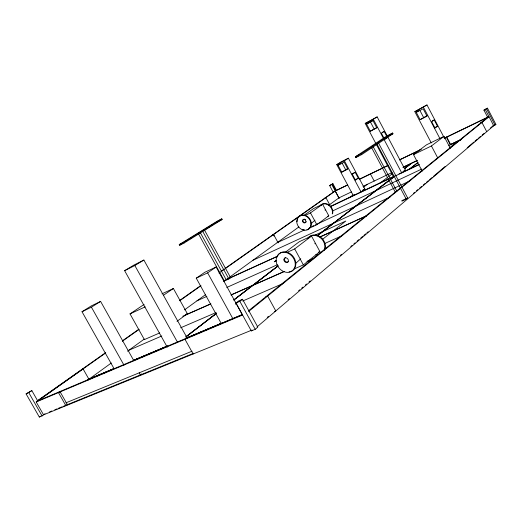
<?xml version="1.0" encoding="UTF-8"?>
<svg xmlns="http://www.w3.org/2000/svg" width="522" height="522" viewBox="0 0 522 522"><rect width="100%" height="100%" fill="white"/><g stroke="black" fill="none" stroke-linecap="round" stroke-linejoin="round"><path stroke-width="0.78" d="M311.027 223.807L314.962 220.16M295.537 263.519L300.803 258.755M257.065 326.876L493.721 125.737L485.264 109.49M255.225 329.317L257.816 327.111L242.521 299.256L238.658 300.933L235.977 303.014L251.31 330.909L255.225 329.317L239.852 301.338L242.521 299.256M492.396 126.37L495.9 124.38L487.457 108.158L483.94 110.135L487.698 117.352M401.888 201.179L406.266 199.195L407.682 197.995L378.241 142.539M251.31 330.909L252.178 330.172M267.231 317.396L268.445 316.371M288.157 299.648L289.397 298.591M298.617 290.774L299.837 289.736M301.67 288.177L302.897 287.139M305.344 285.064L306.564 284.027M309.011 281.952L310.231 280.914M340.298 255.408L341.532 254.364M350.771 246.521L352.037 245.444M353.896 243.865L355.136 242.815M357.002 241.236L358.862 239.657M360.722 238.078L362.581 236.499M363.821 235.448L365.681 233.869M366.92 232.819L368.16 231.768M413.437 193.355L414.677 192.305M416.536 190.726L417.776 189.669M419.642 188.09L421.502 186.511M423.362 184.938L425.221 183.359M426.461 182.302L428.321 180.723M429.56 179.672L432.046 177.571M433.286 176.514L445.07 166.518M467.216 147.733L473.839 142.108M475.046 141.084L477.454 139.041M478.654 138.023L480.449 136.503M482.282 134.95L484.142 133.371M490.602 127.89L493.251 125.639M487.587 117.404L480.579 123.114L481.93 122.461L486.732 131.674M449.755 147.7L458.336 140.751L450.31 144.751L446.401 137.306L446.878 136.94M248.524 310.799L488.135 117M248.648 311.445L489.023 116.713L444.215 138.363M293.847 269.098L303.373 264.908L319.908 251.584L311.53 236.088L299.38 241.653L285.462 252.152M451.165 144.189L450.695 144.568L446.786 137.123M322.381 239.428L345.812 221.034L315.001 235.135M409.111 169.415L418.018 162.459L409.059 169.435M483.94 110.135L487.457 108.158M141.593 373.967L140.32 374.953L139.263 372.76M405.346 170.107L401.744 172.899L373.295 119.231L377.158 116.895L405.346 170.107L403.989 170.753M185.904 336.905L216.212 313.572M233.673 300.13L278.167 265.874M317.285 235.761L394.41 176.39M404.491 168.626L411.408 163.301M186.289 336.514L215.958 313.683M234.058 299.745L277.926 265.985M317.056 235.866L389.144 180.377M390.41 179.405L394.299 176.41M404.296 168.723L411.206 163.399M185.773 336.958L216.082 313.624M234.182 299.693L278.043 265.933M317.174 235.813L394.358 176.397M404.393 168.671L411.303 163.353M422.22 171.151L413.489 154.623L431.433 145.971L444.033 136.333L450.323 148.313M379.742 183.313L387.461 177.447M388.753 176.469L391.963 174.028M286.676 252.55L294.695 248.903L311.53 236.088M276.177 260.354L274.265 261.803L276.464 260.804M413.489 154.623L426.52 144.816L444.033 136.333M308.991 228.362L316.847 224.708L328.788 215.788L322.583 204.259L313.474 208.611L303.811 215.475M364.865 189.036L361.028 191.9L344.416 160.802L348.402 158.192L364.865 189.036L362.77 190.028M349.198 197.792L353.094 194.889M363.501 187.196L367.403 184.305M354.595 194.602L353.303 195.561L336.755 164.645L340.781 162.016L348.402 158.192M176.997 321.324L187.359 313.709L173.389 288.503L161.996 293.827M242.456 314.551L37.721 400.916L31.855 390.632L26.1 393.895L39.32 417.039L42.054 415.923L45.049 413.744M87.598 380.166L88.916 379.207L114.429 368.447L89.027 379.161M198.373 233.66L224.382 280.98L228.851 278.95L230.613 277.665L204.265 229.66M39.32 417.039L40.52 416.164M437.495 126.259L435.015 128.06L431.687 121.724L434.187 119.969L437.495 126.259L434.284 127.844M87.318 380.401L111.323 362.992M127.525 351.208L144.32 339.052M184.52 309.866L205.635 294.578M223.625 281.502L228.395 278.069M229.687 277.136L298.852 226.959M328.351 205.544L339.019 197.825M370.985 173.611L370.444 174.009L374.196 181.049M304.789 215.612L310.479 212.904L322.583 204.259M358.301 178.178L355.482 180.188L352.317 174.263L355.156 172.293L358.301 178.178L354.973 179.79M37.838 400.87L83.089 368.91L88.916 379.207M251.858 330.106L43.554 414.833L36.214 401.979L105.738 352.931M122.389 341.186L139.048 329.434M179.679 300.77L200.996 285.73M218.979 273.039L335.829 190.602L347.548 184.938M37.023 401.026L105.679 352.624M122.285 340.912L138.898 329.206M179.424 300.633L200.689 285.638M221.289 271.12L223.945 269.248M225.276 268.308L334.184 191.528L347.717 184.99M221.335 323.614L196.259 278.174L207.639 272.856L216.101 267.003L242.534 315.099M333.356 192.501L329.65 185.591L330.811 184.801L332.945 183.757L336.644 190.654M26.1 393.895L31.855 390.632M329.65 185.591L332.945 183.757M196.259 278.174L204.8 272.295L216.101 267.003M163.438 295.263L173.389 288.503M418.553 110.808L416.256 112.302L420.132 119.668L426.976 115.63M159.745 332.905L144.385 339.594L130.024 313.892L144.124 304.391M340.631 163.575L338.054 165.272L341.74 172.156L347.613 168.56M361.687 154.584L392.962 133.743L392.577 133.019L386.978 135.844L355.391 156.75L355.802 157.527L361.687 154.584L361.276 153.807L392.577 133.019M387.383 137.567L384.655 139.387L381.399 133.24L384.146 131.459L387.383 137.567L384.57 138.982M355.802 157.527L358.51 155.726M431.289 142.924L414.833 111.669L426.989 104.961L444.764 138.806M414.833 111.669L426.989 104.961M113.959 368.493L82.013 311.738L91.239 305.957L100.596 301.409L133.9 360.793M373.184 120.301L366.568 124.066L370.359 131.205L376.949 127.401M82.013 311.738L91.415 307.184L100.596 301.409M179.242 244.596L183.705 242.358L221.791 218.835L222.137 219.468L184.07 243.03L179.614 245.262L179.242 244.596L217.472 221.015L221.791 218.835M179.614 245.262L182.289 243.604M186.315 241.118L187.652 240.29M189.662 239.043L191.672 237.804M198.993 233.275L200.233 232.512L226.156 279.694L277.436 256.328M205.642 229.171L206.993 228.336M209.022 227.077L211.051 225.824M212.408 224.989L213.759 224.153M215.788 222.901L217.818 221.641M167.249 347.156L124.621 270.677L133.717 265.169L143.883 260.054L186.974 337.643M124.621 270.677L134.846 265.541L143.883 260.054M393.536 176.788L365.211 123.44L377.158 116.895M365.211 123.44L373.295 119.231M366.568 124.066L373.034 120.699L376.838 127.877L370.359 131.205M416.256 112.302L423.153 108.785L427.048 116.184L420.132 119.668M382.045 132.529L384.146 131.459M218.535 221.282L222.137 219.468M390.162 135.152L392.962 133.743M336.755 164.645L344.416 160.802M338.054 165.272L344.181 162.198L347.88 169.121L341.74 172.156M355.391 156.75L361.276 153.807M432.268 120.921L434.187 119.969M351.835 173.917L355.156 172.293M359.267 179.274L382.665 167.973M384.12 167.268L387.774 165.5M399.447 159.862L421.339 149.279M444.692 137.997L488.024 117.052M359.43 179.333L387.97 165.539M399.656 159.889L420.112 150.01M324.801 198.138L325.885 197.616L329.937 205.153M402.997 167.301L416.863 160.685M450.303 144.738L461.533 139.381M351.417 191.913L338.882 197.903L335.209 191.045M363.005 186.38L392.042 172.534M403.141 167.255L417.548 160.378M448.881 145.449L461.422 139.452M493.91 125.326L495.9 124.38M330.635 206.307L388.57 178.85M390.032 178.159L394.436 176.071M399.056 173.891L418.794 164.541M330.361 206.699L388.538 179.15M389.797 178.57L419.401 164.528M272.451 235.05L273.6 234.502L278.154 242.874M332.501 210.992L421.756 169.05M327.379 216.447L328.788 215.788M277.117 242.704L304.45 229.954M311.66 226.633L313.859 225.608M315.327 224.923L399.408 185.773M400.779 185.166L409.711 180.977M130.024 313.892L145.22 306.858M252.811 260.328L389.947 197.159M226.287 279.57L277.573 256.224M319.947 236.975L366.529 215.788M319.882 237.021L366.47 215.834M401.855 200.644L407.682 197.995M196.97 300.835L206.882 296.346M226.77 287.472L277.397 264.719M324.423 243.637L341.505 235.977M318.472 252.224L319.908 251.584M185.923 314.348L187.359 313.709M184.305 315.549L210.346 304.065M231.174 294.878L284.144 271.518M307.882 261.046L313.813 258.429M182.733 316.273L210.914 303.863M231.005 295.008L284.066 271.577M306.982 261.502L313.735 258.494M81.758 369.491L83.089 368.91M235.977 303.014L239.852 301.338M128.83 350.255L161.853 335.953M180.592 327.823L216.199 312.489M235.311 304.163L236.805 303.517M242.691 301.005L283.126 283.492M265.75 296.861L267.649 296.052L275.799 310.955L274.526 311.484M167.464 346.047L133.103 360.552L167.582 345.982M242.56 314.466L186.361 338.217L184.971 339.287L193.14 353.988M186.419 338.067L221.687 323.151M88.805 379.292L114.318 368.525M133.749 360.33L167.373 346.145M186.315 338.145L221.485 323.307M36.214 401.979L242.632 314.988M65.916 402.834L192.103 351.169M49.551 411.917L51.802 410.997M54.797 409.777L57.048 408.856M58.457 408.289L62.183 406.768M63.671 406.162L193.76 353.192M28.808 392.727L42.054 415.923M91.415 307.184L124.008 365.191M134.846 265.541L177.408 342.047M183.705 242.358L184.07 243.03M202.412 230.802L228.851 278.95M207.639 272.856L232.942 318.805M294.695 248.903L303.373 264.908M310.479 212.904L316.847 224.708M332.364 184.149L335.829 190.602M331.79 184.547L339.222 198.406M342.288 163.419L345.577 169.565M371.37 147.184L395.454 192.494M370.326 121.789L374.085 128.869M376.727 143.55L406.266 199.195M372.904 146.167L396.903 191.326M423.453 107.258L439.987 138.708M420.047 110.723L423.538 117.365M431.433 145.971L437.723 157.918M486.582 108.837L495.052 125.104M273.6 234.502L274.011 236.081M314.857 243.363A2.421 2.016 52 0 1 315.216 243.885M308.28 237.993A10.336 8.613 51.9 0 1 319.771 236.518A10.336 8.613 51.9 0 1 325.134 248.537M318.205 254.697A10.349 8.62 51.9 0 1 315.803 254.638M307.771 238.378A10.349 8.62 51.9 0 1 320.006 237.412A10.349 8.62 51.9 0 1 324.116 250.436M288.366 261.672A2.532 2.062 52.6 0 1 284.992 260.889A2.532 2.062 52.6 0 1 285.514 257.548M277.143 257.059A10.773 8.77 52.5 0 1 293.051 256.328A10.773 8.77 52.5 0 1 289.064 271.916M324.978 209.877A1.801 1.527 53.8 0 1 325.245 210.262M320.821 205.094A7.68 6.532 53.7 0 1 329.206 205.061A7.68 6.532 53.7 0 1 332.638 213.661M320.449 205.355A7.686 6.532 53.7 0 1 328.834 205.322A7.686 6.532 53.7 0 1 332.273 213.935M306.225 221.576A1.86 1.553 54.2 0 1 304.365 222.574A1.86 1.553 54.2 0 1 302.936 220.506A1.86 1.553 54.2 0 1 304.541 219.149M305.383 219.501A1.86 1.553 54.2 0 1 305.742 219.827M297.971 217.935A7.921 6.623 54.1 0 1 309.533 218.503A7.921 6.623 54.1 0 1 306.864 229.837M303.843 229.81A7.921 6.623 54.1 0 1 302.623 229.412M297.155 221.511A7.921 6.623 54.1 0 1 297.22 220.238M297.331 219.625A7.921 6.623 54.1 0 1 297.71 218.47M67.397 404.648L65.916 405.738L58.451 392.609L59.945 391.539L67.397 404.648M283.916 259.819A2.532 2.062 52.6 0 0 287.354 262.403A2.532 2.062 52.6 0 0 287.204 258.344A2.532 2.062 52.6 0 0 283.916 259.819M276.145 260.687A10.786 8.776 52.5 0 0 290.78 271.76A10.786 8.776 52.5 0 0 290.199 254.521A10.786 8.776 52.5 0 0 276.145 260.687M302.538 220.943A1.86 1.559 54.2 0 0 305.083 222.816A1.86 1.559 54.2 0 0 304.992 219.788A1.86 1.559 54.2 0 0 302.538 220.943M296.75 221.739A7.928 6.629 54.1 0 0 307.575 229.752A7.928 6.629 54.1 0 0 307.223 216.878A7.928 6.629 54.1 0 0 296.75 221.739"/></g></svg>
